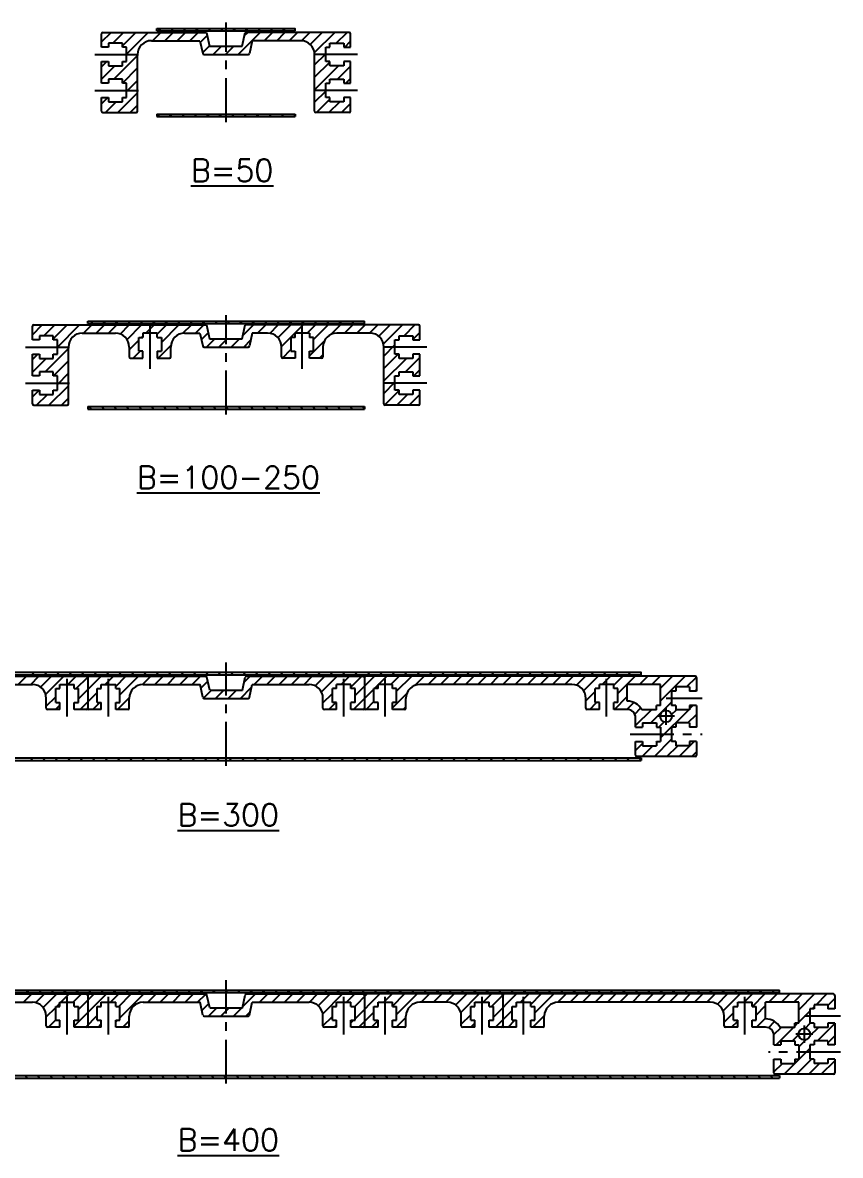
# Model space of a CAD drawing. Extents: x 0 to 1550, y -8 to 536.
# Drawn here: x 1254.7 to 1550.2, y 12.4 to 421.6 of the extents above; entities that cross this region are included whole.
import ezdxf

# ---------------------------------------------------------------- set-up
doc = ezdxf.new("R2010")
doc.units = 0
doc.header["$LTSCALE"] = 0.5
doc.linetypes.add('CENTER', pattern=[50.8, 31.75, -6.35, 6.35, -6.35])
for name, color, linetype in [('MSM_CENTER', 1, 'CENTER'), ('MSM_CONTINUOUS', 7, 'CONTINUOUS'), ('MSM_NARROW', 5, 'CONTINUOUS'), ('MSM_PART_NUMBER', 7, 'CONTINUOUS')]:
    doc.layers.add(name, color=color, linetype=linetype)
doc.styles.get("Standard").update_dxf_attribs({"font": 'txt.shx', "height": 3, "bigfont": 'bigfont.shx'})

msp = doc.modelspace()

# ---------------------------------------------------------------- linework, layer by layer
at = {"layer": 'MSM_CENTER'}
for p, q in [((1328.23, 385.71), (1328.23, 421.62)), ((1280.74, 410.11), (1298.42, 410.11)), ((1375.72, 410.11), (1358.04, 410.11)), ((1280.74, 397.11), (1298.42, 397.11)), ((1375.72, 397.11), (1358.04, 397.11)), ((1328.23, 280.02), (1328.23, 315.94)), ((1300.73, 296.56), (1300.73, 311.94)), ((1355.73, 296.56), (1355.73, 311.94)), ((1255.74, 304.42), (1273.42, 304.42)), ((1400.72, 304.42), (1383.04, 304.42)), ((1255.74, 291.42), (1273.42, 291.42)), ((1400.72, 291.42), (1383.04, 291.42)), ((1328.23, 153.11), (1328.23, 190.51)), ((1270.73, 170.99), (1270.73, 184.51)), ((1285.73, 170.99), (1285.73, 184.51)), ((1370.73, 170.99), (1370.73, 184.51)), ((1385.73, 170.99), (1385.73, 184.51)), ((1465.73, 170.99), (1465.73, 184.51)), ((1500.23, 177.51), (1487.23, 177.51)), ((1487.23, 167.91), (1487.23, 174.11)), ((1490.33, 171.01), (1484.13, 171.01)), ((1474.23, 164.51), (1500.23, 164.51)), ((1328.23, 38.3), (1328.23, 75.7)), ((1270.73, 56.11), (1270.73, 69.7)), ((1285.73, 56.11), (1285.73, 69.7)), ((1370.73, 56.11), (1370.73, 69.7)), ((1385.73, 56.11), (1385.73, 69.7)), ((1420.73, 56.11), (1420.73, 69.7)), ((1435.73, 56.11), (1435.73, 69.7)), ((1515.73, 56.11), (1515.73, 69.7)), ((1550.23, 62.7), (1537.23, 62.7)), ((1537.23, 53.1), (1537.23, 59.3)), ((1540.33, 56.2), (1534.13, 56.2)), ((1550.23, 49.7), (1524.23, 49.7))]:
    msp.add_line(p, q, dxfattribs=at)
at = {"layer": 'MSM_CONTINUOUS'}
for p, q in [((1283.23, 412.74), (1283.23, 417.61)), ((1283.73, 418.11), (1321.16, 418.11)), ((1303.23, 418.61), (1303.23, 419.51)), ((1303.23, 419.51), (1353.23, 419.51)), ((1303.23, 418.61), (1353.23, 418.61)), ((1321.16, 418.11), (1322.26, 413.11)), ((1334.06, 413.11), (1335.16, 418.11)), ((1372.73, 418.11), (1335.16, 418.11)), ((1353.23, 418.61), (1353.23, 419.51)), ((1373.23, 412.74), (1373.23, 417.61)), ((1285.73, 414.21), (1285.73, 412.74)), ((1290.73, 414.21), (1285.73, 414.21)), ((1290.73, 412.74), (1290.73, 414.21)), ((1301.23, 415.11), (1318.74, 415.11)), ((1318.74, 415.11), (1319.76, 410.5)), ((1337.69, 415.11), (1336.69, 410.5)), ((1355.23, 415.11), (1337.69, 415.11)), ((1365.73, 412.74), (1365.73, 414.21)), ((1365.73, 414.21), (1370.73, 414.21)), ((1370.73, 414.21), (1370.73, 412.74)), ((1285.73, 412.74), (1283.23, 412.74)), ((1292.23, 412.74), (1290.73, 412.74)), ((1292.23, 407.54), (1292.23, 412.74)), ((1296.23, 389.61), (1296.23, 410.11)), ((1320.25, 410.11), (1336.2, 410.11)), ((1322.26, 413.11), (1334.06, 413.11)), ((1360.23, 389.61), (1360.23, 410.11)), ((1364.23, 407.54), (1364.23, 412.74)), ((1364.23, 412.74), (1365.73, 412.74)), ((1370.73, 412.74), (1373.23, 412.74)), ((1283.23, 407.54), (1285.73, 407.54)), ((1283.23, 399.74), (1283.23, 407.54)), ((1285.73, 407.54), (1285.73, 406.01)), ((1285.73, 406.01), (1290.73, 406.01)), ((1290.73, 407.54), (1292.23, 407.54)), ((1290.73, 406.01), (1290.73, 407.54)), ((1365.73, 407.54), (1364.23, 407.54)), ((1365.73, 406.01), (1365.73, 407.54)), ((1370.73, 406.01), (1365.73, 406.01)), ((1373.23, 407.54), (1370.73, 407.54)), ((1370.73, 407.54), (1370.73, 406.01)), ((1373.23, 399.74), (1373.23, 407.54)), ((1285.73, 401.21), (1285.73, 399.74)), ((1290.73, 401.21), (1285.73, 401.21)), ((1290.73, 399.74), (1290.73, 401.21)), ((1365.73, 399.74), (1365.73, 401.21)), ((1365.73, 401.21), (1370.73, 401.21)), ((1370.73, 401.21), (1370.73, 399.74)), ((1285.73, 399.74), (1283.23, 399.74)), ((1292.23, 399.74), (1290.73, 399.74)), ((1292.23, 394.54), (1292.23, 399.74)), ((1364.23, 394.54), (1364.23, 399.74)), ((1364.23, 399.74), (1365.73, 399.74)), ((1370.73, 399.74), (1373.23, 399.74)), ((1283.23, 394.54), (1285.73, 394.54)), ((1283.23, 389.61), (1283.23, 394.54)), ((1285.73, 394.54), (1285.73, 393.01)), ((1285.73, 393.01), (1290.73, 393.01)), ((1290.73, 394.54), (1292.23, 394.54)), ((1290.73, 393.01), (1290.73, 394.54)), ((1365.73, 394.54), (1364.23, 394.54)), ((1365.73, 393.01), (1365.73, 394.54)), ((1370.73, 393.01), (1365.73, 393.01)), ((1373.23, 394.54), (1370.73, 394.54)), ((1370.73, 394.54), (1370.73, 393.01)), ((1373.23, 389.61), (1373.23, 394.54)), ((1283.73, 389.11), (1295.73, 389.11)), ((1372.73, 389.11), (1360.73, 389.11)), ((1303.23, 388.61), (1303.23, 387.71)), ((1303.23, 388.61), (1353.23, 388.61)), ((1303.23, 387.71), (1353.23, 387.71)), ((1353.23, 388.61), (1353.23, 387.71)), ((1258.23, 307.06), (1258.23, 311.92)), ((1258.73, 312.42), (1321.16, 312.42)), ((1278.23, 312.92), (1278.23, 313.82)), ((1278.23, 313.82), (1378.23, 313.82)), ((1278.23, 312.92), (1378.23, 312.92)), ((1321.16, 312.42), (1322.26, 307.42)), ((1334.06, 307.42), (1335.16, 312.42)), ((1397.73, 312.42), (1335.16, 312.42)), ((1378.23, 312.92), (1378.23, 313.82)), ((1398.23, 307.06), (1398.23, 311.92)), ((1260.73, 307.06), (1258.23, 307.06)), ((1260.73, 308.52), (1260.73, 307.06)), ((1265.73, 308.52), (1260.73, 308.52)), ((1265.73, 307.06), (1265.73, 308.52)), ((1267.23, 307.06), (1265.73, 307.06)), ((1267.23, 301.86), (1267.23, 307.06)), ((1276.23, 309.42), (1288.23, 309.42)), ((1296.63, 302.92), (1296.63, 307.92)), ((1296.63, 307.92), (1298.13, 307.92)), ((1303.33, 309.42), (1298.13, 309.42)), ((1298.13, 309.42), (1298.13, 307.92)), ((1303.33, 307.92), (1303.33, 309.42)), ((1303.33, 307.92), (1304.83, 307.92)), ((1304.83, 307.92), (1304.83, 302.92)), ((1313.23, 309.42), (1318.74, 309.42)), ((1318.74, 309.42), (1319.76, 304.81)), ((1322.26, 307.42), (1334.06, 307.42)), ((1337.69, 309.42), (1336.69, 304.82)), ((1343.23, 309.42), (1337.69, 309.42)), ((1351.63, 307.92), (1351.63, 302.92)), ((1353.13, 307.92), (1351.63, 307.92)), ((1358.33, 309.42), (1353.13, 309.42)), ((1353.13, 307.92), (1353.13, 309.42)), ((1358.33, 309.42), (1358.33, 307.92)), ((1359.83, 307.92), (1358.33, 307.92)), ((1359.83, 302.92), (1359.83, 307.92)), ((1380.23, 309.42), (1368.23, 309.42)), ((1389.23, 301.86), (1389.23, 307.06)), ((1389.23, 307.06), (1390.73, 307.06)), ((1390.73, 307.06), (1390.73, 308.52)), ((1390.73, 308.52), (1395.73, 308.52)), ((1395.73, 308.52), (1395.73, 307.06)), ((1395.73, 307.06), (1398.23, 307.06)), ((1271.23, 283.92), (1271.23, 304.42)), ((1293.23, 304.42), (1293.23, 300.92)), ((1298.13, 302.92), (1296.63, 302.92)), ((1298.13, 300.42), (1298.13, 302.92)), ((1303.33, 302.92), (1304.83, 302.92)), ((1303.33, 302.92), (1303.33, 300.42)), ((1308.23, 300.92), (1308.23, 304.42)), ((1320.25, 304.42), (1336.2, 304.42)), ((1348.23, 300.92), (1348.23, 304.42)), ((1351.63, 302.92), (1353.13, 302.92)), ((1353.13, 302.92), (1353.13, 300.42)), ((1358.33, 302.92), (1359.83, 302.92)), ((1358.33, 300.42), (1358.33, 302.92)), ((1363.23, 304.42), (1363.23, 300.92)), ((1385.23, 283.92), (1385.23, 304.42)), ((1258.23, 301.86), (1260.73, 301.86)), ((1258.23, 294.06), (1258.23, 301.86)), ((1260.73, 301.86), (1260.73, 300.32)), ((1260.73, 300.32), (1265.73, 300.32)), ((1265.73, 301.86), (1267.23, 301.86)), ((1265.73, 300.32), (1265.73, 301.86)), ((1293.73, 300.42), (1298.13, 300.42)), ((1303.33, 300.42), (1307.73, 300.42)), ((1353.13, 300.42), (1348.73, 300.42)), ((1362.73, 300.42), (1358.33, 300.42)), ((1390.73, 301.86), (1389.23, 301.86)), ((1390.73, 300.32), (1390.73, 301.86)), ((1395.73, 300.32), (1390.73, 300.32)), ((1398.23, 301.86), (1395.73, 301.86)), ((1395.73, 301.86), (1395.73, 300.32)), ((1398.23, 294.06), (1398.23, 301.86)), ((1260.73, 295.52), (1260.73, 294.06)), ((1265.73, 295.52), (1260.73, 295.52)), ((1265.73, 294.06), (1265.73, 295.52)), ((1390.73, 294.06), (1390.73, 295.52)), ((1390.73, 295.52), (1395.73, 295.52)), ((1395.73, 295.52), (1395.73, 294.06)), ((1260.73, 294.06), (1258.23, 294.06)), ((1267.23, 294.06), (1265.73, 294.06)), ((1267.23, 288.86), (1267.23, 294.06)), ((1389.23, 288.86), (1389.23, 294.06)), ((1389.23, 294.06), (1390.73, 294.06)), ((1395.73, 294.06), (1398.23, 294.06)), ((1258.23, 283.92), (1258.23, 288.86)), ((1258.23, 288.86), (1260.73, 288.86)), ((1260.73, 288.86), (1260.73, 287.32)), ((1260.73, 287.32), (1265.73, 287.32)), ((1265.73, 288.86), (1267.23, 288.86)), ((1265.73, 287.32), (1265.73, 288.86)), ((1390.73, 288.86), (1389.23, 288.86)), ((1390.73, 287.32), (1390.73, 288.86)), ((1395.73, 287.32), (1390.73, 287.32)), ((1398.23, 288.86), (1395.73, 288.86)), ((1395.73, 288.86), (1395.73, 287.32)), ((1398.23, 283.92), (1398.23, 288.86)), ((1258.73, 283.42), (1270.73, 283.42)), ((1278.23, 282.92), (1278.23, 282.02)), ((1278.23, 282.92), (1378.23, 282.92)), ((1378.23, 282.92), (1378.23, 282.02)), ((1397.73, 283.42), (1385.73, 283.42)), ((1278.23, 282.02), (1378.23, 282.02)), ((1158.73, 185.51), (1277.73, 185.51)), ((1178.23, 186.91), (1478.23, 186.91)), ((1178.23, 186.01), (1478.23, 186.01)), ((1278.23, 185.01), (1278.23, 174.01)), ((1278.73, 185.51), (1320.83, 185.51)), ((1322.33, 180.51), (1321.32, 185.12)), ((1334.13, 180.51), (1335.15, 185.12)), ((1335.64, 185.51), (1377.73, 185.51)), ((1378.23, 185.01), (1378.23, 174.01)), ((1497.73, 185.51), (1378.73, 185.51)), ((1478.23, 186.01), (1478.23, 186.91)), ((1498.23, 185.01), (1498.23, 180.11)), ((1203.23, 182.51), (1258.23, 182.51)), ((1266.63, 181.01), (1268.13, 181.01)), ((1266.63, 176.01), (1266.63, 181.01)), ((1268.13, 182.51), (1273.33, 182.51)), ((1268.13, 181.01), (1268.13, 182.51)), ((1273.33, 181.01), (1273.33, 182.51)), ((1273.33, 181.01), (1274.83, 181.01)), ((1274.83, 176.01), (1274.83, 181.01)), ((1281.63, 181.01), (1283.13, 181.01)), ((1281.63, 176.01), (1281.63, 181.01)), ((1283.13, 182.51), (1288.33, 182.51)), ((1283.13, 181.01), (1283.13, 182.51)), ((1288.33, 181.01), (1288.33, 182.51)), ((1288.33, 181.01), (1289.83, 181.01)), ((1289.83, 176.01), (1289.83, 181.01)), ((1298.23, 182.51), (1318.82, 182.51)), ((1319.84, 177.91), (1318.82, 182.51)), ((1322.33, 180.51), (1334.13, 180.51)), ((1336.63, 177.91), (1337.65, 182.51)), ((1337.65, 182.51), (1358.23, 182.51)), ((1366.63, 176.01), (1366.63, 181.01)), ((1368.13, 181.01), (1366.63, 181.01)), ((1373.33, 182.51), (1368.13, 182.51)), ((1368.13, 181.01), (1368.13, 182.51)), ((1373.33, 181.01), (1373.33, 182.51)), ((1374.83, 181.01), (1373.33, 181.01)), ((1374.83, 176.01), (1374.83, 181.01)), ((1381.63, 176.01), (1381.63, 181.01)), ((1383.13, 181.01), (1381.63, 181.01)), ((1388.33, 182.51), (1383.13, 182.51)), ((1383.13, 181.01), (1383.13, 182.51)), ((1388.33, 181.01), (1388.33, 182.51)), ((1389.83, 181.01), (1388.33, 181.01)), ((1389.83, 176.01), (1389.83, 181.01)), ((1453.23, 182.51), (1398.23, 182.51)), ((1461.63, 176.01), (1461.63, 181.01)), ((1463.13, 181.01), (1461.63, 181.01)), ((1468.33, 182.51), (1463.13, 182.51)), ((1463.13, 181.01), (1463.13, 182.51)), ((1468.33, 181.01), (1468.33, 182.51)), ((1469.83, 181.01), (1468.33, 181.01)), ((1469.83, 176.01), (1469.83, 181.01)), ((1485.23, 182.51), (1473.23, 182.51)), ((1473.23, 176.51), (1473.23, 182.51)), ((1485.23, 174.91), (1485.23, 182.51)), ((1489.23, 180.11), (1489.23, 174.91)), ((1490.73, 180.11), (1489.23, 180.11)), ((1490.73, 181.61), (1490.73, 180.11)), ((1495.73, 181.61), (1490.73, 181.61)), ((1495.73, 181.61), (1495.73, 180.11)), ((1498.23, 180.11), (1495.73, 180.11)), ((1263.23, 174.01), (1263.23, 177.51)), ((1266.63, 176.01), (1268.13, 176.01)), ((1268.13, 173.51), (1268.13, 176.01)), ((1273.33, 173.51), (1273.33, 176.01)), ((1273.33, 176.01), (1274.83, 176.01)), ((1281.63, 176.01), (1283.13, 176.01)), ((1283.13, 173.51), (1283.13, 176.01)), ((1288.33, 173.51), (1288.33, 176.01)), ((1288.33, 176.01), (1289.83, 176.01)), ((1293.23, 174.01), (1293.23, 177.51)), ((1320.32, 177.51), (1336.14, 177.51)), ((1363.23, 174.01), (1363.23, 177.51)), ((1368.13, 176.01), (1366.63, 176.01)), ((1368.13, 173.51), (1368.13, 176.01)), ((1373.33, 173.51), (1373.33, 176.01)), ((1374.83, 176.01), (1373.33, 176.01)), ((1383.13, 176.01), (1381.63, 176.01)), ((1383.13, 173.51), (1383.13, 176.01)), ((1388.33, 173.51), (1388.33, 176.01)), ((1389.83, 176.01), (1388.33, 176.01)), ((1393.23, 174.01), (1393.23, 177.51)), ((1458.23, 174.01), (1458.23, 177.51)), ((1463.13, 176.01), (1461.63, 176.01)), ((1463.13, 173.51), (1463.13, 176.01)), ((1468.33, 173.51), (1468.33, 176.01)), ((1469.83, 176.01), (1468.33, 176.01)), ((1268.13, 173.51), (1263.73, 173.51)), ((1277.73, 173.51), (1273.33, 173.51)), ((1283.13, 173.51), (1278.73, 173.51)), ((1292.73, 173.51), (1288.33, 173.51)), ((1368.13, 173.51), (1363.73, 173.51)), ((1377.73, 173.51), (1373.33, 173.51)), ((1383.13, 173.51), (1378.73, 173.51)), ((1392.73, 173.51), (1388.33, 173.51)), ((1463.13, 173.51), (1458.73, 173.51)), ((1473.23, 173.51), (1468.33, 173.51)), ((1483.73, 173.41), (1478.49, 173.41)), ((1485.23, 174.91), (1483.73, 174.91)), ((1483.73, 173.41), (1483.73, 174.91)), ((1490.73, 174.91), (1489.23, 174.91)), ((1490.73, 174.91), (1490.73, 173.41)), ((1495.73, 173.41), (1490.73, 173.41)), ((1498.23, 174.91), (1495.73, 174.91)), ((1495.73, 174.91), (1495.73, 173.41)), ((1498.23, 174.91), (1498.23, 167.11)), ((1476.23, 167.11), (1476.23, 170.51)), ((1478.73, 168.61), (1478.73, 167.11)), ((1478.73, 168.61), (1483.73, 168.61)), ((1483.73, 168.61), (1483.73, 167.11)), ((1490.73, 168.61), (1490.73, 167.11)), ((1495.73, 168.61), (1490.73, 168.61)), ((1495.73, 168.61), (1495.73, 167.11)), ((1476.23, 167.11), (1478.73, 167.11)), ((1483.73, 167.11), (1485.23, 167.11)), ((1485.23, 167.11), (1485.23, 161.91)), ((1489.23, 167.11), (1489.23, 161.91)), ((1490.73, 167.11), (1489.23, 167.11)), ((1498.23, 167.11), (1495.73, 167.11)), ((1476.23, 157.01), (1476.23, 161.91)), ((1476.23, 161.91), (1478.73, 161.91)), ((1478.73, 161.91), (1478.73, 160.41)), ((1478.73, 160.41), (1483.73, 160.41)), ((1483.73, 161.91), (1483.73, 160.41)), ((1483.73, 161.91), (1485.23, 161.91)), ((1490.73, 161.91), (1489.23, 161.91)), ((1490.73, 161.91), (1490.73, 160.41)), ((1495.73, 160.41), (1490.73, 160.41)), ((1498.23, 161.91), (1495.73, 161.91)), ((1495.73, 161.91), (1495.73, 160.41)), ((1498.23, 161.91), (1498.23, 157.01)), ((1178.23, 156.01), (1478.23, 156.01)), ((1497.73, 156.51), (1476.73, 156.51)), ((1478.23, 156.01), (1478.23, 155.11)), ((1178.23, 155.11), (1478.23, 155.11)), ((1128.23, 72.1), (1528.23, 72.1)), ((1128.23, 71.2), (1528.23, 71.2)), ((1228.73, 70.7), (1277.73, 70.7)), ((1278.23, 70.2), (1278.23, 59.2)), ((1278.73, 70.7), (1320.83, 70.7)), ((1322.33, 65.7), (1321.32, 70.31)), ((1334.13, 65.7), (1335.15, 70.31)), ((1335.64, 70.7), (1377.73, 70.7)), ((1378.23, 70.2), (1378.23, 59.2)), ((1427.73, 70.7), (1378.73, 70.7)), ((1428.23, 70.2), (1428.23, 59.2)), ((1547.73, 70.7), (1428.73, 70.7)), ((1528.23, 71.2), (1528.23, 72.1)), ((1548.23, 70.2), (1548.23, 65.3)), ((1248.23, 67.7), (1258.23, 67.7)), ((1266.63, 66.2), (1268.13, 66.2)), ((1266.63, 61.2), (1266.63, 66.2)), ((1268.13, 67.7), (1273.33, 67.7)), ((1268.13, 66.2), (1268.13, 67.7)), ((1273.33, 66.2), (1273.33, 67.7)), ((1273.33, 66.2), (1274.83, 66.2)), ((1274.83, 61.2), (1274.83, 66.2)), ((1281.63, 66.2), (1283.13, 66.2)), ((1281.63, 61.2), (1281.63, 66.2)), ((1283.13, 67.7), (1288.33, 67.7)), ((1283.13, 66.2), (1283.13, 67.7)), ((1288.33, 66.2), (1288.33, 67.7)), ((1288.33, 66.2), (1289.83, 66.2)), ((1289.83, 61.2), (1289.83, 66.2)), ((1298.23, 67.7), (1318.82, 67.7)), ((1319.84, 63.09), (1318.82, 67.7)), ((1322.33, 65.7), (1334.13, 65.7)), ((1336.63, 63.09), (1337.65, 67.7)), ((1337.65, 67.7), (1358.23, 67.7)), ((1366.63, 66.2), (1368.13, 66.2)), ((1366.63, 61.2), (1366.63, 66.2)), ((1368.13, 67.7), (1373.33, 67.7)), ((1368.13, 66.2), (1368.13, 67.7)), ((1373.33, 66.2), (1373.33, 67.7)), ((1373.33, 66.2), (1374.83, 66.2)), ((1374.83, 61.2), (1374.83, 66.2)), ((1381.63, 66.2), (1383.13, 66.2)), ((1381.63, 61.2), (1381.63, 66.2)), ((1383.13, 67.7), (1388.33, 67.7)), ((1383.13, 66.2), (1383.13, 67.7)), ((1388.33, 66.2), (1388.33, 67.7)), ((1388.33, 66.2), (1389.83, 66.2)), ((1389.83, 61.2), (1389.83, 66.2)), ((1408.23, 67.7), (1398.23, 67.7)), ((1416.63, 66.2), (1418.13, 66.2)), ((1416.63, 61.2), (1416.63, 66.2)), ((1418.13, 67.7), (1423.33, 67.7)), ((1418.13, 66.2), (1418.13, 67.7)), ((1423.33, 66.2), (1423.33, 67.7)), ((1423.33, 66.2), (1424.83, 66.2)), ((1424.83, 61.2), (1424.83, 66.2)), ((1431.63, 66.2), (1433.13, 66.2)), ((1431.63, 61.2), (1431.63, 66.2)), ((1433.13, 67.7), (1438.33, 67.7)), ((1433.13, 66.2), (1433.13, 67.7)), ((1438.33, 66.2), (1438.33, 67.7)), ((1438.33, 66.2), (1439.83, 66.2)), ((1439.83, 61.2), (1439.83, 66.2)), ((1503.23, 67.7), (1448.23, 67.7)), ((1511.63, 66.2), (1513.13, 66.2)), ((1511.63, 61.2), (1511.63, 66.2)), ((1513.13, 67.7), (1518.33, 67.7)), ((1513.13, 66.2), (1513.13, 67.7)), ((1518.33, 66.2), (1518.33, 67.7)), ((1518.33, 66.2), (1519.83, 66.2)), ((1519.83, 61.2), (1519.83, 66.2)), ((1535.23, 67.7), (1523.23, 67.7)), ((1523.23, 61.7), (1523.23, 67.7)), ((1535.23, 60.1), (1535.23, 67.7)), ((1540.73, 66.8), (1540.73, 65.3)), ((1545.73, 66.8), (1540.73, 66.8)), ((1545.73, 66.8), (1545.73, 65.3)), ((1263.23, 59.2), (1263.23, 62.7)), ((1293.23, 59.2), (1293.23, 62.7)), ((1320.32, 62.7), (1336.14, 62.7)), ((1363.23, 59.2), (1363.23, 62.7)), ((1393.23, 59.2), (1393.23, 62.7)), ((1413.23, 59.2), (1413.23, 62.7)), ((1443.23, 59.2), (1443.23, 62.7)), ((1508.23, 59.2), (1508.23, 62.7)), ((1539.23, 65.3), (1539.23, 60.1)), ((1540.73, 65.3), (1539.23, 65.3)), ((1548.23, 65.3), (1545.73, 65.3)), ((1268.13, 58.7), (1263.73, 58.7)), ((1266.63, 61.2), (1268.13, 61.2)), ((1268.13, 58.7), (1268.13, 61.2)), ((1273.33, 58.7), (1273.33, 61.2)), ((1273.33, 61.2), (1274.83, 61.2)), ((1277.73, 58.7), (1273.33, 58.7)), ((1283.13, 58.7), (1278.73, 58.7)), ((1281.63, 61.2), (1283.13, 61.2)), ((1283.13, 58.7), (1283.13, 61.2)), ((1288.33, 58.7), (1288.33, 61.2)), ((1288.33, 61.2), (1289.83, 61.2)), ((1292.73, 58.7), (1288.33, 58.7)), ((1368.13, 58.7), (1363.73, 58.7)), ((1366.63, 61.2), (1368.13, 61.2)), ((1368.13, 58.7), (1368.13, 61.2)), ((1373.33, 58.7), (1373.33, 61.2)), ((1373.33, 61.2), (1374.83, 61.2)), ((1377.73, 58.7), (1373.33, 58.7)), ((1383.13, 58.7), (1378.73, 58.7)), ((1381.63, 61.2), (1383.13, 61.2)), ((1383.13, 58.7), (1383.13, 61.2)), ((1388.33, 58.7), (1388.33, 61.2)), ((1388.33, 61.2), (1389.83, 61.2)), ((1392.73, 58.7), (1388.33, 58.7)), ((1418.13, 58.7), (1413.73, 58.7)), ((1416.63, 61.2), (1418.13, 61.2)), ((1418.13, 58.7), (1418.13, 61.2)), ((1423.33, 58.7), (1423.33, 61.2)), ((1423.33, 61.2), (1424.83, 61.2)), ((1427.73, 58.7), (1423.33, 58.7)), ((1433.13, 58.7), (1428.73, 58.7)), ((1431.63, 61.2), (1433.13, 61.2)), ((1433.13, 58.7), (1433.13, 61.2)), ((1438.33, 58.7), (1438.33, 61.2)), ((1438.33, 61.2), (1439.83, 61.2)), ((1442.73, 58.7), (1438.33, 58.7)), ((1513.13, 58.7), (1508.73, 58.7)), ((1511.63, 61.2), (1513.13, 61.2)), ((1513.13, 58.7), (1513.13, 61.2)), ((1518.33, 58.7), (1518.33, 61.2)), ((1518.33, 61.2), (1519.83, 61.2)), ((1523.23, 58.7), (1518.33, 58.7)), ((1533.73, 58.6), (1528.49, 58.6)), ((1535.23, 60.1), (1533.73, 60.1)), ((1533.73, 58.6), (1533.73, 60.1)), ((1540.73, 60.1), (1539.23, 60.1)), ((1540.73, 60.1), (1540.73, 58.6)), ((1545.73, 58.6), (1540.73, 58.6)), ((1548.23, 60.1), (1545.73, 60.1)), ((1545.73, 60.1), (1545.73, 58.6)), ((1548.23, 60.1), (1548.23, 52.3)), ((1526.23, 52.3), (1526.23, 55.7)), ((1528.73, 53.8), (1528.73, 52.3)), ((1528.73, 53.8), (1533.73, 53.8)), ((1533.73, 53.8), (1533.73, 52.3)), ((1540.73, 53.8), (1540.73, 52.3)), ((1545.73, 53.8), (1540.73, 53.8)), ((1545.73, 53.8), (1545.73, 52.3)), ((1526.23, 52.3), (1528.73, 52.3)), ((1533.73, 52.3), (1535.23, 52.3)), ((1535.23, 52.3), (1535.23, 47.1)), ((1539.23, 52.3), (1539.23, 47.1)), ((1540.73, 52.3), (1539.23, 52.3)), ((1548.23, 52.3), (1545.73, 52.3)), ((1526.23, 42.2), (1526.23, 47.1)), ((1526.23, 47.1), (1528.73, 47.1)), ((1528.73, 47.1), (1528.73, 45.6)), ((1528.73, 45.6), (1533.73, 45.6)), ((1533.73, 47.1), (1533.73, 45.6)), ((1533.73, 47.1), (1535.23, 47.1)), ((1540.73, 47.1), (1539.23, 47.1)), ((1540.73, 47.1), (1540.73, 45.6)), ((1545.73, 45.6), (1540.73, 45.6)), ((1548.23, 47.1), (1545.73, 47.1)), ((1545.73, 47.1), (1545.73, 45.6)), ((1548.23, 47.1), (1548.23, 42.2)), ((1128.23, 41.2), (1528.23, 41.2)), ((1547.73, 41.7), (1526.73, 41.7)), ((1528.23, 41.2), (1528.23, 40.3)), ((1128.23, 40.3), (1528.23, 40.3))]:
    msp.add_line(p, q, dxfattribs=at)
for centre in [(1487.23, 171.01), (1537.23, 56.2)]:
    msp.add_circle(centre, 2.1, dxfattribs=at)
for centre, radius, start, end in [((1283.73, 417.61), 0.5, 90, 180), ((1372.73, 417.61), 0.5, 0, 90), ((1301.23, 410.11), 5, 90, 180), ((1355.23, 410.11), 5, 0, 90), ((1320.25, 410.61), 0.5, 192.4074, 270), ((1336.2, 410.61), 0.5, 270, 347.6793), ((1283.73, 389.61), 0.5, 180, 270), ((1295.73, 389.61), 0.5, 270, 0), ((1360.73, 389.61), 0.5, 180, 270), ((1372.73, 389.61), 0.5, 270, 0), ((1258.73, 311.92), 0.5, 90, 180), ((1397.73, 311.92), 0.5, 0, 90), ((1276.23, 304.42), 5, 90, 180), ((1288.23, 304.42), 5, 0, 90), ((1313.23, 304.42), 5, 90, 180), ((1343.23, 304.42), 5, 0, 90), ((1368.23, 304.42), 5, 90, 180), ((1380.23, 304.42), 5, 0, 90), ((1320.25, 304.92), 0.5, 192.4074, 270), ((1336.2, 304.92), 0.5, 270, 347.6793), ((1293.73, 300.92), 0.5, 180, 270), ((1307.73, 300.92), 0.5, 270, 0), ((1348.73, 300.92), 0.5, 180, 270), ((1362.73, 300.92), 0.5, 270, 0), ((1258.73, 283.92), 0.5, 180, 270), ((1270.73, 283.92), 0.5, 270, 0), ((1385.73, 283.92), 0.5, 180, 270), ((1397.73, 283.92), 0.5, 270, 0), ((1277.73, 185.01), 0.5, 0, 90), ((1278.73, 185.01), 0.5, 90, 180), ((1320.83, 185.01), 0.5, 12.4074, 90), ((1335.64, 185.01), 0.5, 90, 167.5926), ((1377.73, 185.01), 0.5, 0, 90), ((1378.73, 185.01), 0.5, 90, 180), ((1497.73, 185.01), 0.5, 0, 90), ((1258.23, 177.51), 5, 0, 90), ((1298.23, 177.51), 5, 90, 180), ((1358.23, 177.51), 5, 0, 90), ((1398.23, 177.51), 5, 90, 180), ((1453.23, 177.51), 5, 0, 90), ((1320.32, 178.01), 0.5, 192.4074, 270), ((1336.14, 178.01), 0.5, 270, 347.5926), ((1473.23, 170.51), 6, 28.9033, 90), ((1263.73, 174.01), 0.5, 180, 270), ((1277.73, 174.01), 0.5, 270, 360), ((1278.73, 174.01), 0.5, 180, 270), ((1292.73, 174.01), 0.5, 270, 0), ((1363.73, 174.01), 0.5, 180, 270), ((1377.73, 174.01), 0.5, 270, 0), ((1378.73, 174.01), 0.5, 180, 270), ((1392.73, 174.01), 0.5, 270, 0), ((1458.73, 174.01), 0.5, 180, 270), ((1473.23, 170.51), 3, 0, 90), ((1476.73, 157.01), 0.5, 180, 270), ((1497.73, 157.01), 0.5, 270, 0), ((1277.73, 70.2), 0.5, 0, 90), ((1278.73, 70.2), 0.5, 90, 180), ((1320.83, 70.2), 0.5, 12.4074, 90), ((1335.64, 70.2), 0.5, 90, 167.5926), ((1377.73, 70.2), 0.5, 0, 90), ((1378.73, 70.2), 0.5, 90, 180), ((1427.73, 70.2), 0.5, 0, 90), ((1428.73, 70.2), 0.5, 90, 180), ((1547.73, 70.2), 0.5, 0, 90), ((1258.23, 62.7), 5, 0, 90), ((1298.23, 62.7), 5, 90, 180), ((1358.23, 62.7), 5, 0, 90), ((1398.23, 62.7), 5, 90, 180), ((1408.23, 62.7), 5, 0, 90), ((1448.23, 62.7), 5, 90, 180), ((1503.23, 62.7), 5, 0, 90), ((1320.32, 63.2), 0.5, 192.4074, 270), ((1336.14, 63.2), 0.5, 270, 347.5926), ((1523.23, 55.7), 6, 28.9033, 90), ((1263.73, 59.2), 0.5, 180, 270), ((1277.73, 59.2), 0.5, 270, 0), ((1278.73, 59.2), 0.5, 180, 270), ((1292.73, 59.2), 0.5, 270, 0), ((1363.73, 59.2), 0.5, 180, 270), ((1377.73, 59.2), 0.5, 270, 0), ((1378.73, 59.2), 0.5, 180, 270), ((1392.73, 59.2), 0.5, 270, 0), ((1413.73, 59.2), 0.5, 180, 270), ((1427.73, 59.2), 0.5, 270, 0), ((1428.73, 59.2), 0.5, 180, 270), ((1442.73, 59.2), 0.5, 270, 0), ((1508.73, 59.2), 0.5, 180, 270), ((1523.23, 55.7), 3, 0, 90), ((1526.73, 42.2), 0.5, 180, 270), ((1547.73, 42.2), 0.5, 270, 0)]:
    msp.add_arc(centre, radius, start, end, dxfattribs=at)
at = {"layer": 'MSM_NARROW'}
for p, q in [((1283.23, 414.7), (1286.64, 418.11)), ((1287.23, 414.21), (1291.13, 418.11)), ((1290.73, 413.22), (1295.62, 418.11)), ((1292.23, 410.23), (1300.11, 418.11)), ((1301.6, 415.11), (1304.6, 418.11)), ((1304.63, 418.61), (1303.73, 419.51)), ((1306.1, 415.11), (1309.1, 418.11)), ((1309.12, 418.61), (1308.22, 419.51)), ((1310.59, 415.11), (1313.59, 418.11)), ((1313.61, 418.61), (1312.71, 419.51)), ((1315.08, 415.11), (1318.08, 418.11)), ((1318.1, 418.61), (1317.2, 419.51)), ((1322.59, 418.61), (1321.69, 419.51)), ((1327.08, 418.61), (1326.18, 419.51)), ((1331.57, 418.61), (1330.67, 419.51)), ((1332.53, 410.11), (1340.53, 418.11)), ((1334.91, 416.98), (1336.04, 418.11)), ((1336.06, 418.61), (1335.16, 419.51)), ((1340.55, 418.61), (1339.65, 419.51)), ((1342.02, 415.11), (1345.02, 418.11)), ((1345.04, 418.61), (1344.14, 419.51)), ((1346.51, 415.11), (1349.51, 418.11)), ((1349.53, 418.61), (1348.63, 419.51)), ((1351, 415.11), (1354, 418.11)), ((1353.23, 419.39), (1353.12, 419.51)), ((1355.48, 415.1), (1358.49, 418.11)), ((1358.64, 413.77), (1362.98, 418.11)), ((1360.18, 410.82), (1367.47, 418.11)), ((1368.06, 414.21), (1371.96, 418.11)), ((1318.89, 414.43), (1321.41, 416.95)), ((1371.08, 412.74), (1373.23, 414.89)), ((1287.7, 401.21), (1296.23, 409.74)), ((1319.7, 410.75), (1322.22, 413.27)), ((1323.55, 410.11), (1326.55, 413.11)), ((1328.04, 410.11), (1331.04, 413.11)), ((1360.23, 406.38), (1364.23, 410.38)), ((1283.23, 405.72), (1285.06, 407.54)), ((1283.23, 401.23), (1288.01, 406.01)), ((1290.73, 399.75), (1296.23, 405.25)), ((1360.23, 401.89), (1365.73, 407.39)), ((1360.23, 397.4), (1368.84, 406.01)), ((1368.53, 401.21), (1373.23, 405.91)), ((1371.55, 399.74), (1373.23, 401.42)), ((1292.23, 396.76), (1296.23, 400.76)), ((1283.23, 392.25), (1285.53, 394.54)), ((1284.59, 389.11), (1288.49, 393.01)), ((1289.08, 389.11), (1296.23, 396.26)), ((1360.23, 392.91), (1364.23, 396.91)), ((1360.92, 389.11), (1365.73, 393.92)), ((1365.41, 389.11), (1369.31, 393.01)), ((1370.73, 394.43), (1370.84, 394.54)), ((1293.57, 389.11), (1296.23, 391.77)), ((1369.9, 389.11), (1373.23, 392.44)), ((1304.1, 387.71), (1303.23, 388.57)), ((1308.59, 387.71), (1307.69, 388.61)), ((1313.08, 387.71), (1312.18, 388.61)), ((1317.57, 387.71), (1316.67, 388.61)), ((1322.06, 387.71), (1321.16, 388.61)), ((1326.55, 387.71), (1325.65, 388.61)), ((1331.04, 387.71), (1330.14, 388.61)), ((1335.53, 387.71), (1334.63, 388.61)), ((1340.02, 387.71), (1339.12, 388.61)), ((1344.51, 387.71), (1343.61, 388.61)), ((1349, 387.71), (1348.1, 388.61)), ((1353.23, 387.96), (1352.59, 388.61)), ((1258.23, 308.87), (1261.78, 312.42)), ((1262.37, 308.52), (1266.27, 312.42)), ((1265.73, 307.39), (1270.76, 312.42)), ((1267.23, 304.4), (1275.25, 312.42)), ((1276.74, 309.42), (1279.74, 312.42)), ((1280.1, 312.92), (1279.2, 313.82)), ((1281.23, 309.42), (1284.23, 312.42)), ((1284.59, 312.92), (1283.69, 313.82)), ((1285.72, 309.42), (1288.72, 312.42)), ((1289.08, 312.92), (1288.18, 313.82)), ((1289.92, 309.13), (1293.21, 312.42)), ((1292.43, 307.15), (1297.7, 312.42)), ((1293.57, 312.92), (1292.67, 313.82)), ((1298.06, 312.92), (1297.16, 313.82)), ((1299.19, 309.42), (1302.19, 312.42)), ((1302.55, 312.92), (1301.65, 313.82)), ((1303.33, 309.07), (1306.68, 312.42)), ((1304.83, 306.08), (1311.17, 312.42)), ((1307.04, 312.92), (1306.14, 313.82)), ((1311.53, 312.92), (1310.63, 313.82)), ((1312.63, 309.38), (1315.66, 312.42)), ((1316.02, 312.92), (1315.12, 313.82)), ((1317.15, 309.42), (1320.15, 312.42)), ((1320.51, 312.92), (1319.61, 313.82)), ((1325, 312.92), (1324.1, 313.82)), ((1329.49, 312.92), (1328.59, 313.82)), ((1333.98, 312.92), (1333.08, 313.82)), ((1334.32, 308.63), (1338.11, 312.42)), ((1338.47, 312.92), (1337.57, 313.82)), ((1339.6, 309.42), (1342.6, 312.42)), ((1342.96, 312.92), (1342.06, 313.82)), ((1344.03, 309.36), (1347.09, 312.42)), ((1347.45, 312.92), (1346.55, 313.82)), ((1346.94, 307.78), (1351.58, 312.42)), ((1348.23, 304.58), (1356.07, 312.42)), ((1351.94, 312.92), (1351.04, 313.82)), ((1356.43, 312.92), (1355.53, 313.82)), ((1357.57, 309.42), (1360.57, 312.42)), ((1359.83, 307.2), (1365.06, 312.42)), ((1360.92, 312.92), (1360.02, 313.82)), ((1365.41, 312.92), (1364.51, 313.82)), ((1366.04, 308.91), (1369.55, 312.42)), ((1369.9, 312.92), (1369, 313.82)), ((1371.04, 309.42), (1374.04, 312.42)), ((1374.39, 312.92), (1373.49, 313.82)), ((1375.53, 309.42), (1378.53, 312.42)), ((1378.23, 313.57), (1377.98, 313.82)), ((1380.02, 309.42), (1383.02, 312.42)), ((1383.39, 308.3), (1387.51, 312.42)), ((1385.11, 305.53), (1392, 312.42)), ((1392.59, 308.52), (1396.49, 312.42)), ((1297.69, 307.92), (1298.13, 308.36)), ((1319.27, 307.05), (1321.79, 309.56)), ((1321.13, 304.42), (1324.13, 307.42)), ((1325.62, 304.42), (1328.62, 307.42)), ((1330.11, 304.42), (1333.11, 307.42)), ((1334.6, 304.42), (1337.16, 306.98)), ((1395.73, 307.18), (1398.23, 309.68)), ((1262.84, 295.52), (1271.23, 303.91)), ((1293.23, 303.46), (1296.63, 306.86)), ((1294.68, 300.42), (1297.18, 302.92)), ((1303.66, 300.42), (1308.27, 305.03)), ((1348.59, 300.44), (1351.63, 303.49)), ((1358.33, 301.21), (1363.74, 306.62)), ((1385.23, 301.17), (1389.23, 305.17)), ((1258.23, 299.89), (1260.2, 301.86)), ((1258.23, 295.4), (1263.15, 300.32)), ((1265.87, 294.06), (1271.23, 299.42)), ((1353.06, 300.42), (1353.13, 300.5)), ((1362.04, 300.42), (1363.23, 301.62)), ((1385.23, 296.68), (1390.41, 301.86)), ((1385.23, 292.19), (1393.37, 300.32)), ((1393.06, 295.52), (1398.23, 300.7)), ((1267.23, 290.93), (1271.23, 294.93)), ((1396.08, 294.06), (1398.23, 296.21)), ((1385.23, 287.7), (1389.23, 291.7)), ((1258.23, 286.42), (1260.67, 288.86)), ((1259.72, 283.42), (1263.62, 287.32)), ((1264.21, 283.42), (1271.23, 290.44)), ((1385.5, 283.48), (1390.73, 288.71)), ((1389.94, 283.42), (1393.84, 287.32)), ((1394.43, 283.42), (1398.23, 287.23)), ((1268.7, 283.42), (1271.23, 285.95)), ((1279.57, 282.02), (1278.67, 282.92)), ((1284.06, 282.02), (1283.16, 282.92)), ((1288.55, 282.02), (1287.65, 282.92)), ((1293.04, 282.02), (1292.14, 282.92)), ((1297.53, 282.02), (1296.63, 282.92)), ((1302.02, 282.02), (1301.12, 282.92)), ((1306.51, 282.02), (1305.61, 282.92)), ((1311, 282.02), (1310.1, 282.92)), ((1315.49, 282.02), (1314.59, 282.92)), ((1319.98, 282.02), (1319.08, 282.92)), ((1324.47, 282.02), (1323.57, 282.92)), ((1328.96, 282.02), (1328.06, 282.92)), ((1333.45, 282.02), (1332.55, 282.92)), ((1337.94, 282.02), (1337.04, 282.92)), ((1342.43, 282.02), (1341.53, 282.92)), ((1346.92, 282.02), (1346.02, 282.92)), ((1351.41, 282.02), (1350.51, 282.92)), ((1355.9, 282.02), (1355, 282.92)), ((1360.39, 282.02), (1359.49, 282.92)), ((1364.88, 282.02), (1363.98, 282.92)), ((1369.37, 282.02), (1368.47, 282.92)), ((1373.86, 282.02), (1372.96, 282.92)), ((1378.23, 282.14), (1377.45, 282.92)), ((1253.11, 182.51), (1256.11, 185.51)), ((1257.6, 182.51), (1260.6, 185.51)), ((1258.83, 186.01), (1257.93, 186.91)), ((1261.15, 181.58), (1265.09, 185.51)), ((1263.32, 186.01), (1262.42, 186.91)), ((1263.02, 178.96), (1269.58, 185.51)), ((1267.81, 186.01), (1266.91, 186.91)), ((1271.07, 182.51), (1274.07, 185.51)), ((1272.3, 186.01), (1271.4, 186.91)), ((1274.06, 181.01), (1278.21, 185.17)), ((1274.83, 177.3), (1283.05, 185.51)), ((1276.79, 186.01), (1275.89, 186.91)), ((1278.29, 185.25), (1278.5, 185.46)), ((1281.28, 186.01), (1280.38, 186.91)), ((1284.54, 182.51), (1287.54, 185.51)), ((1285.78, 186.01), (1284.88, 186.91)), ((1288.33, 181.82), (1292.03, 185.51)), ((1290.27, 186.01), (1289.37, 186.91)), ((1289.83, 178.83), (1296.52, 185.51)), ((1294.76, 186.01), (1293.86, 186.91)), ((1298, 182.51), (1301.01, 185.51)), ((1299.25, 186.01), (1298.35, 186.91)), ((1302.5, 182.51), (1305.5, 185.51)), ((1303.74, 186.01), (1302.84, 186.91)), ((1306.99, 182.51), (1309.99, 185.51)), ((1308.23, 186.01), (1307.33, 186.91)), ((1311.48, 182.51), (1314.48, 185.51)), ((1312.72, 186.01), (1311.82, 186.91)), ((1315.97, 182.51), (1318.97, 185.51)), ((1317.21, 186.01), (1316.31, 186.91)), ((1321.7, 186.01), (1320.8, 186.91)), ((1326.19, 186.01), (1325.29, 186.91)), ((1330.68, 186.01), (1329.78, 186.91)), ((1335.17, 186.01), (1334.27, 186.91)), ((1334.76, 183.34), (1336.93, 185.51)), ((1338.42, 182.51), (1341.42, 185.51)), ((1339.66, 186.01), (1338.76, 186.91)), ((1342.91, 182.51), (1345.91, 185.51)), ((1344.15, 186.01), (1343.25, 186.91)), ((1347.4, 182.51), (1350.4, 185.51)), ((1348.64, 186.01), (1347.74, 186.91)), ((1351.89, 182.51), (1354.89, 185.51)), ((1353.13, 186.01), (1352.23, 186.91)), ((1356.38, 182.51), (1359.38, 185.51)), ((1357.62, 186.01), (1356.72, 186.91)), ((1360.38, 182.03), (1363.87, 185.51)), ((1362.11, 186.01), (1361.21, 186.91)), ((1362.67, 179.82), (1368.36, 185.51)), ((1366.6, 186.01), (1365.7, 186.91)), ((1369.85, 182.51), (1372.85, 185.51)), ((1371.09, 186.01), (1370.19, 186.91)), ((1373.33, 181.51), (1377.34, 185.51)), ((1375.58, 186.01), (1374.68, 186.91)), ((1374.83, 178.52), (1381.83, 185.51)), ((1380.07, 186.01), (1379.17, 186.91)), ((1383.32, 182.51), (1386.32, 185.51)), ((1384.56, 186.01), (1383.66, 186.91)), ((1387.81, 182.51), (1390.81, 185.51)), ((1389.05, 186.01), (1388.15, 186.91)), ((1389.83, 180.05), (1395.3, 185.51)), ((1393.54, 186.01), (1392.64, 186.91)), ((1396.47, 182.19), (1399.79, 185.51)), ((1398.03, 186.01), (1397.13, 186.91)), ((1401.28, 182.51), (1404.28, 185.51)), ((1402.52, 186.01), (1401.62, 186.91)), ((1405.77, 182.51), (1408.77, 185.51)), ((1407.01, 186.01), (1406.11, 186.91)), ((1410.26, 182.51), (1413.26, 185.51)), ((1411.5, 186.01), (1410.6, 186.91)), ((1414.75, 182.51), (1417.75, 185.51)), ((1415.99, 186.01), (1415.09, 186.91)), ((1419.24, 182.51), (1422.24, 185.51)), ((1420.48, 186.01), (1419.58, 186.91)), ((1423.73, 182.51), (1426.73, 185.51)), ((1424.97, 186.01), (1424.07, 186.91)), ((1428.22, 182.51), (1431.22, 185.51)), ((1429.46, 186.01), (1428.56, 186.91)), ((1432.71, 182.51), (1435.71, 185.51)), ((1433.95, 186.01), (1433.05, 186.91)), ((1437.2, 182.51), (1440.2, 185.51)), ((1438.44, 186.01), (1437.54, 186.91)), ((1441.69, 182.51), (1444.69, 185.51)), ((1442.93, 186.01), (1442.03, 186.91)), ((1446.18, 182.51), (1449.18, 185.51)), ((1447.42, 186.01), (1446.52, 186.91)), ((1450.67, 182.51), (1453.67, 185.51)), ((1451.91, 186.01), (1451.01, 186.91)), ((1454.88, 182.23), (1458.16, 185.51)), ((1456.4, 186.01), (1455.5, 186.91)), ((1457.41, 180.27), (1462.65, 185.51)), ((1460.89, 186.01), (1459.99, 186.91)), ((1464.14, 182.51), (1467.14, 185.51)), ((1465.38, 186.01), (1464.48, 186.91)), ((1468.33, 182.21), (1471.63, 185.51)), ((1469.87, 186.01), (1468.97, 186.91)), ((1469.83, 179.22), (1476.12, 185.51)), ((1474.36, 186.01), (1473.46, 186.91)), ((1477.61, 182.51), (1480.61, 185.51)), ((1478.23, 186.63), (1477.95, 186.91)), ((1482.1, 182.51), (1485.1, 185.51)), ((1485.23, 181.15), (1489.59, 185.51)), ((1485.23, 176.66), (1494.09, 185.51)), ((1494.68, 181.61), (1498.21, 185.15)), ((1283.04, 181.01), (1283.13, 181.11)), ((1319.12, 181.17), (1321.64, 183.69)), ((1320.04, 177.6), (1322.95, 180.51)), ((1324.44, 177.51), (1327.44, 180.51)), ((1328.93, 177.51), (1331.93, 180.51)), ((1333.42, 177.51), (1337.43, 181.52)), ((1374.32, 173.51), (1381.63, 180.83)), ((1381.82, 181.01), (1383.13, 182.33)), ((1462.64, 181.01), (1463.13, 181.5)), ((1497.67, 180.11), (1498.23, 180.68)), ((1263.23, 174.68), (1266.63, 178.08)), ((1273.33, 175.8), (1273.55, 176.01)), ((1275.54, 173.51), (1281.63, 179.61)), ((1280.03, 173.51), (1282.53, 176.01)), ((1289.01, 173.51), (1293.24, 177.74)), ((1363.23, 175.9), (1366.63, 179.3)), ((1365.34, 173.51), (1367.84, 176.01)), ((1378.81, 173.51), (1381.63, 176.34)), ((1388.33, 174.06), (1393.55, 179.28)), ((1458.23, 176.6), (1461.63, 180)), ((1459.63, 173.51), (1462.13, 176.01)), ((1468.61, 173.51), (1473.23, 178.13)), ((1473.1, 173.51), (1475.61, 176.02)), ((1481.68, 168.61), (1489.23, 176.17)), ((1266.56, 173.51), (1268.13, 175.09)), ((1392.28, 173.51), (1393.23, 174.47)), ((1475.92, 171.84), (1478.1, 174.02)), ((1476.23, 167.66), (1481.99, 173.41)), ((1485.23, 163.19), (1495.46, 173.41)), ((1489.23, 171.68), (1490.97, 173.41)), ((1495.73, 173.69), (1496.96, 174.91)), ((1484.67, 167.11), (1486.57, 169.02)), ((1495.15, 168.61), (1498.23, 171.7)), ((1498.14, 167.11), (1498.23, 167.21)), ((1476.23, 158.68), (1478.73, 161.18)), ((1478.56, 156.51), (1482.46, 160.41)), ((1483.05, 156.51), (1489.23, 162.7)), ((1483.73, 161.69), (1483.96, 161.91)), ((1487.54, 156.51), (1491.44, 160.41)), ((1492.03, 156.51), (1497.43, 161.91)), ((1258.3, 155.11), (1257.4, 156.01)), ((1262.79, 155.11), (1261.89, 156.01)), ((1267.28, 155.11), (1266.38, 156.01)), ((1271.77, 155.11), (1270.87, 156.01)), ((1276.26, 155.11), (1275.36, 156.01)), ((1280.75, 155.11), (1279.85, 156.01)), ((1285.24, 155.11), (1284.34, 156.01)), ((1289.73, 155.11), (1288.83, 156.01)), ((1294.22, 155.11), (1293.32, 156.01)), ((1298.71, 155.11), (1297.81, 156.01)), ((1303.2, 155.11), (1302.3, 156.01)), ((1307.69, 155.11), (1306.79, 156.01)), ((1312.18, 155.11), (1311.28, 156.01)), ((1316.68, 155.11), (1315.78, 156.01)), ((1321.17, 155.11), (1320.27, 156.01)), ((1325.66, 155.11), (1324.76, 156.01)), ((1330.15, 155.11), (1329.25, 156.01)), ((1334.64, 155.11), (1333.74, 156.01)), ((1339.13, 155.11), (1338.23, 156.01)), ((1343.62, 155.11), (1342.72, 156.01)), ((1348.11, 155.11), (1347.21, 156.01)), ((1352.6, 155.11), (1351.7, 156.01)), ((1357.09, 155.11), (1356.19, 156.01)), ((1361.58, 155.11), (1360.68, 156.01)), ((1366.07, 155.11), (1365.17, 156.01)), ((1370.56, 155.11), (1369.66, 156.01)), ((1375.05, 155.11), (1374.15, 156.01)), ((1379.54, 155.11), (1378.64, 156.01)), ((1384.03, 155.11), (1383.13, 156.01)), ((1388.52, 155.11), (1387.62, 156.01)), ((1393.01, 155.11), (1392.11, 156.01)), ((1397.5, 155.11), (1396.6, 156.01)), ((1401.99, 155.11), (1401.09, 156.01)), ((1406.48, 155.11), (1405.58, 156.01)), ((1410.97, 155.11), (1410.07, 156.01)), ((1415.46, 155.11), (1414.56, 156.01)), ((1419.95, 155.11), (1419.05, 156.01)), ((1424.44, 155.11), (1423.54, 156.01)), ((1428.93, 155.11), (1428.03, 156.01)), ((1433.42, 155.11), (1432.52, 156.01)), ((1437.91, 155.11), (1437.01, 156.01)), ((1442.4, 155.11), (1441.5, 156.01)), ((1446.89, 155.11), (1445.99, 156.01)), ((1451.38, 155.11), (1450.48, 156.01)), ((1455.87, 155.11), (1454.97, 156.01)), ((1460.36, 155.11), (1459.46, 156.01)), ((1464.85, 155.11), (1463.95, 156.01)), ((1469.34, 155.11), (1468.44, 156.01)), ((1473.83, 155.11), (1472.93, 156.01)), ((1478.23, 155.2), (1477.42, 156.01)), ((1496.52, 156.51), (1498.23, 158.23)), ((1255.04, 67.7), (1258.04, 70.7)), ((1256.91, 71.2), (1256.01, 72.1)), ((1259.39, 67.56), (1262.53, 70.7)), ((1261.4, 71.2), (1260.5, 72.1)), ((1262.14, 65.82), (1267.02, 70.7)), ((1265.89, 71.2), (1264.99, 72.1)), ((1268.51, 67.7), (1271.51, 70.7)), ((1270.38, 71.2), (1269.48, 72.1)), ((1273, 67.7), (1276, 70.7)), ((1273.33, 59.06), (1284.98, 70.7)), ((1274.87, 71.2), (1273.97, 72.1)), ((1274.83, 65.05), (1280.49, 70.7)), ((1279.36, 71.2), (1278.46, 72.1)), ((1283.85, 71.2), (1282.95, 72.1)), ((1286.47, 67.7), (1289.47, 70.7)), ((1288.34, 71.2), (1287.44, 72.1)), ((1289.46, 66.2), (1293.96, 70.7)), ((1289.83, 62.09), (1298.45, 70.7)), ((1292.83, 71.2), (1291.93, 72.1)), ((1297.32, 71.2), (1296.42, 72.1)), ((1299.94, 67.7), (1302.94, 70.7)), ((1301.81, 71.2), (1300.91, 72.1)), ((1304.43, 67.7), (1307.43, 70.7)), ((1306.3, 71.2), (1305.4, 72.1)), ((1308.92, 67.7), (1311.92, 70.7)), ((1310.79, 71.2), (1309.89, 72.1)), ((1313.41, 67.7), (1316.41, 70.7)), ((1315.28, 71.2), (1314.38, 72.1)), ((1317.9, 67.7), (1320.89, 70.69)), ((1319.77, 71.2), (1318.87, 72.1)), ((1324.26, 71.2), (1323.36, 72.1)), ((1328.75, 71.2), (1327.85, 72.1)), ((1333.24, 71.2), (1332.34, 72.1)), ((1334.21, 66.05), (1338.86, 70.7)), ((1337.73, 71.2), (1336.83, 72.1)), ((1340.35, 67.7), (1343.35, 70.7)), ((1342.22, 71.2), (1341.32, 72.1)), ((1344.84, 67.7), (1347.84, 70.7)), ((1346.71, 71.2), (1345.81, 72.1)), ((1349.33, 67.7), (1352.33, 70.7)), ((1351.2, 71.2), (1350.3, 72.1)), ((1353.82, 67.7), (1356.82, 70.7)), ((1355.69, 71.2), (1354.79, 72.1)), ((1358.31, 67.7), (1361.31, 70.7)), ((1360.18, 71.2), (1359.28, 72.1)), ((1361.55, 66.44), (1365.8, 70.7)), ((1363.16, 63.57), (1370.29, 70.7)), ((1364.67, 71.2), (1363.77, 72.1)), ((1369.16, 71.2), (1368.26, 72.1)), ((1371.78, 67.7), (1374.78, 70.7)), ((1373.65, 71.2), (1372.75, 72.1)), ((1374.77, 66.2), (1379.27, 70.7)), ((1374.83, 61.77), (1383.76, 70.7)), ((1378.14, 71.2), (1377.24, 72.1)), ((1382.63, 71.2), (1381.73, 72.1)), ((1385.25, 67.7), (1388.25, 70.7)), ((1387.12, 71.2), (1386.22, 72.1)), ((1388.33, 66.29), (1392.74, 70.7)), ((1389.83, 63.3), (1397.23, 70.7)), ((1391.61, 71.2), (1390.71, 72.1)), ((1396.1, 71.2), (1395.2, 72.1)), ((1398.72, 67.7), (1401.72, 70.7)), ((1400.59, 71.2), (1399.69, 72.1)), ((1403.21, 67.7), (1406.21, 70.7)), ((1405.08, 71.2), (1404.18, 72.1)), ((1407.7, 67.7), (1410.7, 70.7)), ((1409.57, 71.2), (1408.67, 72.1)), ((1411.21, 66.72), (1415.19, 70.7)), ((1413.04, 64.06), (1419.68, 70.7)), ((1414.06, 71.2), (1413.16, 72.1)), ((1418.55, 71.2), (1417.65, 72.1)), ((1421.17, 67.7), (1424.17, 70.7)), ((1423.04, 71.2), (1422.14, 72.1)), ((1424.16, 66.2), (1428.23, 70.27)), ((1424.83, 62.38), (1433.15, 70.7)), ((1427.53, 71.2), (1426.63, 72.1)), ((1428.24, 70.28), (1428.65, 70.69)), ((1432.02, 71.2), (1431.12, 72.1)), ((1434.64, 67.7), (1437.64, 70.7)), ((1436.51, 71.2), (1435.61, 72.1)), ((1438.33, 66.9), (1442.13, 70.7)), ((1439.83, 63.91), (1446.62, 70.7)), ((1441, 71.2), (1440.1, 72.1)), ((1445.49, 71.2), (1444.59, 72.1)), ((1448.11, 67.7), (1451.11, 70.7)), ((1449.98, 71.2), (1449.08, 72.1)), ((1452.6, 67.7), (1455.6, 70.7)), ((1454.47, 71.2), (1453.57, 72.1)), ((1457.09, 67.7), (1460.09, 70.7)), ((1458.96, 71.2), (1458.06, 72.1)), ((1461.58, 67.7), (1464.58, 70.7)), ((1463.45, 71.2), (1462.55, 72.1)), ((1466.07, 67.7), (1469.07, 70.7)), ((1467.94, 71.2), (1467.04, 72.1)), ((1470.56, 67.7), (1473.56, 70.7)), ((1472.43, 71.2), (1471.53, 72.1)), ((1475.05, 67.7), (1478.05, 70.7)), ((1476.92, 71.2), (1476.02, 72.1)), ((1479.54, 67.7), (1482.54, 70.7)), ((1481.41, 71.2), (1480.51, 72.1)), ((1484.03, 67.7), (1487.03, 70.7)), ((1485.9, 71.2), (1485, 72.1)), ((1488.52, 67.7), (1491.52, 70.7)), ((1490.39, 71.2), (1489.49, 72.1)), ((1493.01, 67.7), (1496.01, 70.7)), ((1494.88, 71.2), (1493.98, 72.1)), ((1497.5, 67.7), (1500.5, 70.7)), ((1499.37, 71.2), (1498.47, 72.1)), ((1501.99, 67.7), (1504.99, 70.7)), ((1503.86, 71.2), (1502.96, 72.1)), ((1505.78, 67), (1509.48, 70.7)), ((1508.35, 71.2), (1507.45, 72.1)), ((1507.86, 64.59), (1513.97, 70.7)), ((1512.84, 71.2), (1511.94, 72.1)), ((1515.46, 67.7), (1518.46, 70.7)), ((1517.33, 71.2), (1516.43, 72.1)), ((1518.45, 66.2), (1522.95, 70.7)), ((1521.82, 71.2), (1520.92, 72.1)), ((1524.44, 67.7), (1527.44, 70.7)), ((1526.31, 71.2), (1525.41, 72.1)), ((1528.93, 67.7), (1531.93, 70.7)), ((1533.42, 67.7), (1536.42, 70.7)), ((1535.23, 65.02), (1540.91, 70.7)), ((1541.5, 66.8), (1545.4, 70.7)), ((1263.23, 62.43), (1266.63, 65.83)), ((1267.01, 66.2), (1268.13, 67.33)), ((1319.47, 64.78), (1321.98, 67.29)), ((1321.88, 62.7), (1324.88, 65.7)), ((1326.37, 62.7), (1329.37, 65.7)), ((1330.86, 62.7), (1333.86, 65.7)), ((1519.83, 63.09), (1523.23, 66.49)), ((1540, 65.3), (1540.73, 66.03)), ((1545.73, 66.54), (1548.23, 69.04)), ((1277.47, 58.7), (1281.63, 62.87)), ((1335.35, 62.7), (1336.88, 64.23)), ((1363.24, 59.16), (1366.63, 62.55)), ((1376.25, 58.7), (1381.63, 64.08)), ((1389.72, 58.7), (1393.23, 62.21)), ((1413.23, 59.76), (1416.63, 63.16)), ((1425.64, 58.7), (1431.63, 64.69)), ((1439.11, 58.7), (1443.24, 62.82)), ((1508.23, 60.47), (1511.63, 63.87)), ((1519.93, 58.7), (1523.23, 62)), ((1535.23, 60.53), (1539.23, 64.53)), ((1264, 58.7), (1266.63, 61.34)), ((1281.96, 58.7), (1283.13, 59.88)), ((1288.33, 60.59), (1288.95, 61.2)), ((1290.94, 58.7), (1293.23, 61)), ((1367.27, 58.7), (1368.13, 59.56)), ((1373.33, 60.27), (1374.26, 61.2)), ((1380.74, 58.7), (1383.13, 61.09)), ((1416.66, 58.7), (1418.13, 60.17)), ((1423.33, 60.88), (1423.65, 61.2)), ((1430.13, 58.7), (1432.63, 61.2)), ((1510.95, 58.7), (1513.13, 60.88)), ((1524.25, 58.52), (1526.47, 60.75)), ((1526.22, 56), (1528.81, 58.6)), ((1527, 52.3), (1533.3, 58.6)), ((1533.73, 59.03), (1534.8, 60.1)), ((1537.48, 58.28), (1539.29, 60.1)), ((1539.23, 55.54), (1542.28, 58.6)), ((1541.97, 53.8), (1548.23, 60.06)), ((1532.99, 53.8), (1535.15, 55.95)), ((1535.23, 51.55), (1537.89, 54.2)), ((1545.73, 53.07), (1548.23, 55.57)), ((1529.87, 41.7), (1539.23, 51.06)), ((1540.47, 52.3), (1540.73, 52.56)), ((1526.23, 47.04), (1526.29, 47.1)), ((1526.23, 42.55), (1529.28, 45.6)), ((1534.36, 41.7), (1539.76, 47.1)), ((1538.85, 41.7), (1542.75, 45.6)), ((1543.34, 41.7), (1548.23, 46.59)), ((1256.38, 40.3), (1255.48, 41.2)), ((1260.87, 40.3), (1259.97, 41.2)), ((1265.36, 40.3), (1264.46, 41.2)), ((1269.85, 40.3), (1268.95, 41.2)), ((1274.34, 40.3), (1273.44, 41.2)), ((1278.83, 40.3), (1277.93, 41.2)), ((1283.32, 40.3), (1282.42, 41.2)), ((1287.81, 40.3), (1286.91, 41.2)), ((1292.3, 40.3), (1291.4, 41.2)), ((1296.79, 40.3), (1295.89, 41.2)), ((1301.28, 40.3), (1300.38, 41.2)), ((1305.77, 40.3), (1304.87, 41.2)), ((1310.26, 40.3), (1309.36, 41.2)), ((1314.75, 40.3), (1313.85, 41.2)), ((1319.24, 40.3), (1318.34, 41.2)), ((1323.73, 40.3), (1322.83, 41.2)), ((1328.22, 40.3), (1327.32, 41.2)), ((1332.71, 40.3), (1331.81, 41.2)), ((1337.2, 40.3), (1336.3, 41.2)), ((1341.69, 40.3), (1340.79, 41.2)), ((1346.18, 40.3), (1345.28, 41.2)), ((1350.67, 40.3), (1349.77, 41.2)), ((1355.16, 40.3), (1354.26, 41.2)), ((1359.65, 40.3), (1358.75, 41.2)), ((1364.14, 40.3), (1363.24, 41.2)), ((1368.63, 40.3), (1367.73, 41.2)), ((1373.12, 40.3), (1372.22, 41.2)), ((1377.61, 40.3), (1376.71, 41.2)), ((1382.1, 40.3), (1381.2, 41.2)), ((1386.59, 40.3), (1385.69, 41.2)), ((1391.08, 40.3), (1390.18, 41.2)), ((1395.57, 40.3), (1394.67, 41.2)), ((1400.06, 40.3), (1399.16, 41.2)), ((1404.55, 40.3), (1403.65, 41.2)), ((1409.04, 40.3), (1408.14, 41.2)), ((1413.53, 40.3), (1412.63, 41.2)), ((1418.02, 40.3), (1417.12, 41.2)), ((1422.51, 40.3), (1421.61, 41.2)), ((1427, 40.3), (1426.1, 41.2)), ((1431.49, 40.3), (1430.59, 41.2)), ((1435.98, 40.3), (1435.08, 41.2)), ((1440.47, 40.3), (1439.57, 41.2)), ((1444.96, 40.3), (1444.06, 41.2)), ((1449.45, 40.3), (1448.55, 41.2)), ((1453.94, 40.3), (1453.04, 41.2)), ((1458.43, 40.3), (1457.53, 41.2)), ((1462.92, 40.3), (1462.02, 41.2)), ((1467.41, 40.3), (1466.51, 41.2)), ((1471.9, 40.3), (1471, 41.2)), ((1476.39, 40.3), (1475.49, 41.2)), ((1480.88, 40.3), (1479.98, 41.2)), ((1485.37, 40.3), (1484.47, 41.2)), ((1489.86, 40.3), (1488.96, 41.2)), ((1494.35, 40.3), (1493.45, 41.2)), ((1498.84, 40.3), (1497.94, 41.2)), ((1503.33, 40.3), (1502.43, 41.2)), ((1507.82, 40.3), (1506.92, 41.2)), ((1512.31, 40.3), (1511.41, 41.2)), ((1516.8, 40.3), (1515.9, 41.2)), ((1521.29, 40.3), (1520.39, 41.2)), ((1525.78, 40.3), (1524.88, 41.2)), ((1547.85, 41.71), (1548.22, 42.08))]:
    msp.add_line(p, q, dxfattribs=at)

# ---------------------------------------------------------------- texts
at = {"layer": 'MSM_PART_NUMBER'}
for s, p in [('%%UB=50', (1315.51, 364.27)), ('%%UB=100-250', (1295.98, 253.34)), ('%%UB=300', (1310.68, 131.4)), ('%%UB=400', (1310.68, 14))]:
    msp.add_text(s, height=8, dxfattribs=at).set_placement(p)

doc.saveas('drawing.dxf')
